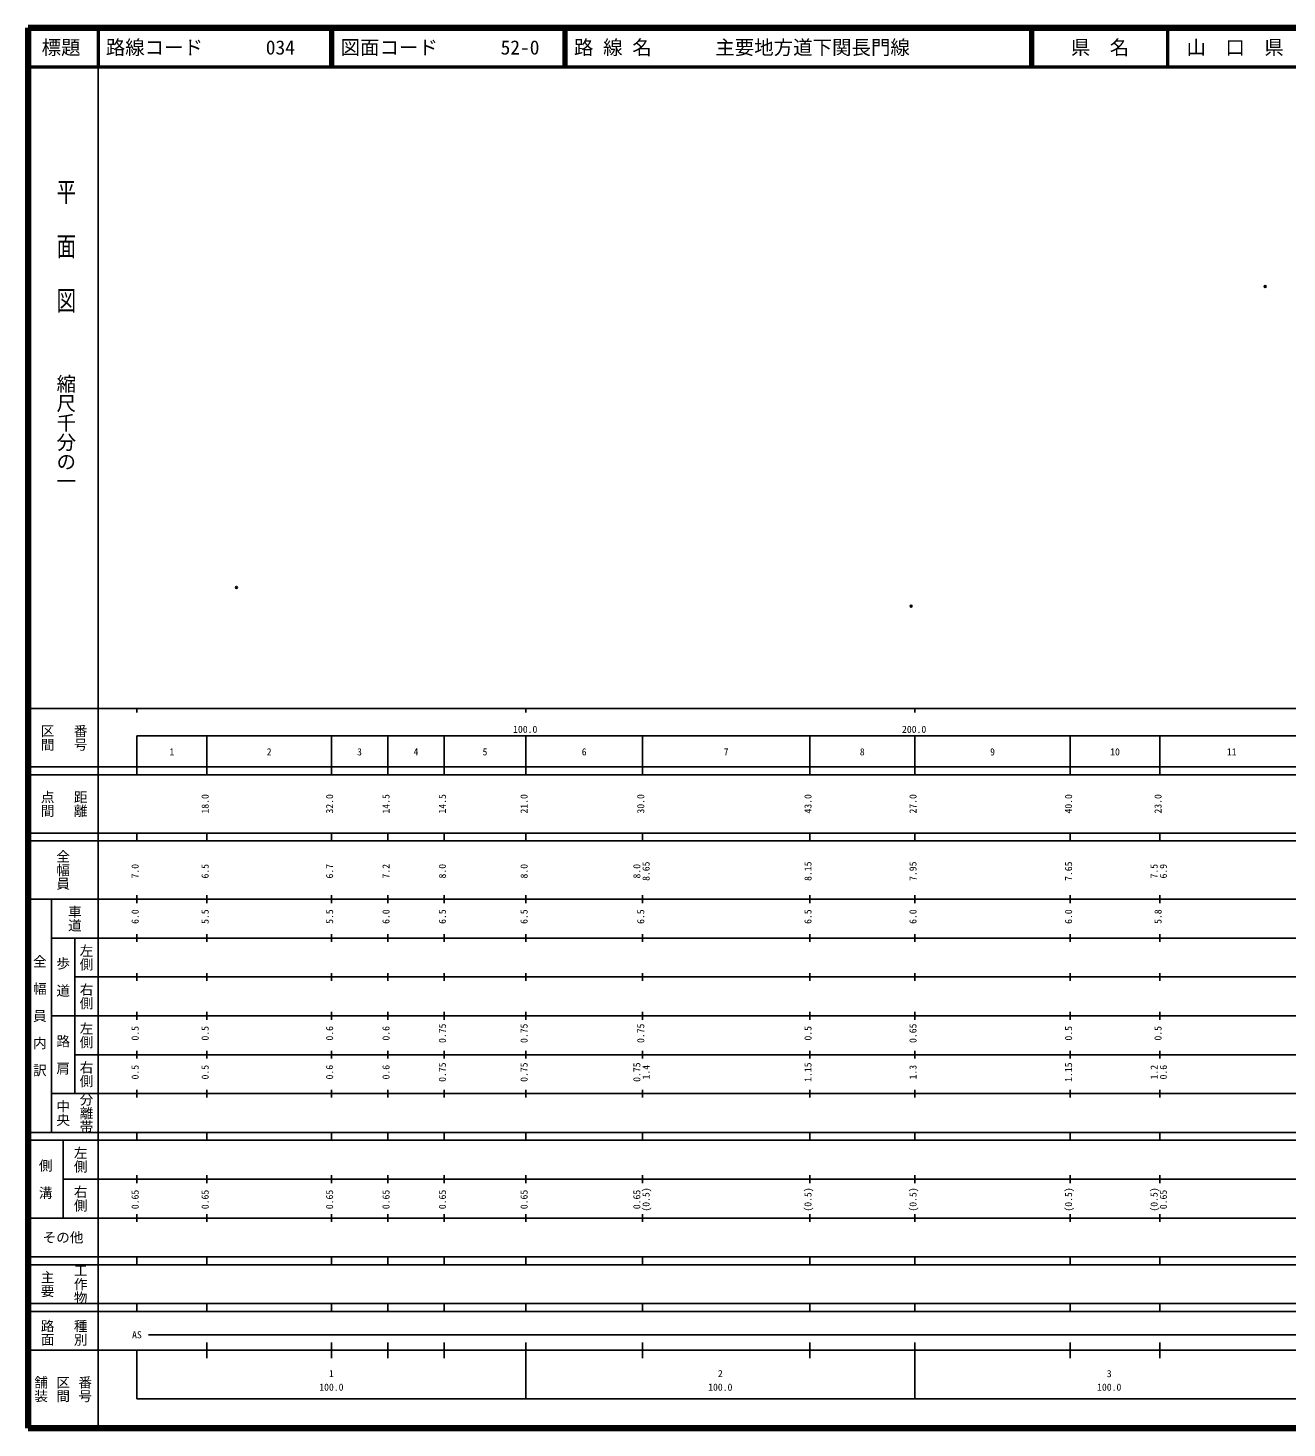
# Model space of a CAD drawing. Units: millimetres on the paper. Extents: x 40 to 680, y 20 to 380.
# Drawn here: x 40 to 363.7, y 20 to 380 of the extents above; entities that cross this region are included whole.
import ezdxf
from ezdxf.enums import TextEntityAlignment as Align

# ---------------------------------------------------------------- set-up
doc = ezdxf.new("R2010")
doc.units = ezdxf.units.MM
doc.header["$PDMODE"] = 32
doc.header["$PDSIZE"] = 0.5
doc.layers.add('M-OTRS', color=6, linetype='Continuous')
doc.layers.add('M-TTL-TXT', color=7, linetype='Continuous')
for name, color, linetype, lineweight in [('M-TTL', 2, 'Continuous', 140), ('M-TTL-BAND', 7, 'Continuous', 25), ('M-TTL-LINE', 7, 'Continuous', 50)]:
    doc.layers.add(name, color=color, linetype=linetype, lineweight=lineweight)
doc.styles.add('@ＭＳ ゴシック', font='')
doc.styles.add('ＭＳ ゴシック', font='')
doc.styles.get('@ＭＳ ゴシック').set_extended_font_data('@MS Gothic')
doc.styles.get('ＭＳ ゴシック').set_extended_font_data('MS Gothic')

msp = doc.modelspace()

# ---------------------------------------------------------------- linework, layer by layer
at = {"layer": 'M-OTRS'}
for p in [(358.117, 313.526), (93.597, 236.145), (267.062, 231.3)]:
    msp.add_point(p, dxfattribs=at)
at = {"layer": 'M-TTL'}
for p, q in [((40, 380), (40, 20)), ((680, 380), (40, 380)), ((40, 20), (680, 20))]:
    msp.add_line(p, q, dxfattribs=at)
at = {"layer": 'M-TTL-BAND'}
for p, q in [((58, 370), (58, 20)), ((40, 205), (579, 205)), ((68, 205), (68, 204)), ((168, 205), (168, 204)), ((268, 205), (268, 204)), ((68, 198), (579, 198)), ((68, 198), (68, 188)), ((86, 188), (86, 198)), ((118, 188), (118, 198)), ((132.5, 188), (132.5, 198)), ((147, 188), (147, 198)), ((168, 188), (168, 198)), ((198, 188), (198, 198)), ((241, 188), (241, 198)), ((268, 188), (268, 198)), ((308, 188), (308, 198)), ((331, 188), (331, 198)), ((40, 190), (579, 190)), ((40, 188), (579, 188)), ((40, 173), (579, 173)), ((68, 171), (68, 173)), ((86, 171), (86, 173)), ((118, 171), (118, 173)), ((132.5, 171), (132.5, 173)), ((147, 171), (147, 173)), ((168, 171), (168, 173)), ((198, 171), (198, 173)), ((241, 171), (241, 173)), ((268, 171), (268, 173)), ((308, 171), (308, 173)), ((331, 171), (331, 173)), ((40, 171), (579, 171)), ((40, 156), (579, 156)), ((46, 96), (46, 156)), ((68, 155), (68, 157)), ((86, 155), (86, 157)), ((118, 155), (118, 157)), ((132.5, 155), (132.5, 157)), ((147, 155), (147, 157)), ((168, 155), (168, 157)), ((198, 155), (198, 157)), ((241, 155), (241, 157)), ((268, 155), (268, 157)), ((308, 155), (308, 157)), ((331, 155), (331, 157)), ((46, 146), (579, 146)), ((52, 146), (52, 106)), ((68, 145), (68, 147)), ((86, 145), (86, 147)), ((118, 145), (118, 147)), ((132.5, 145), (132.5, 147)), ((147, 145), (147, 147)), ((168, 145), (168, 147)), ((198, 145), (198, 147)), ((241, 145), (241, 147)), ((268, 145), (268, 147)), ((308, 145), (308, 147)), ((331, 145), (331, 147)), ((68, 135), (68, 137)), ((86, 135), (86, 137)), ((118, 135), (118, 137)), ((132.5, 135), (132.5, 137)), ((147, 135), (147, 137)), ((168, 135), (168, 137)), ((198, 135), (198, 137)), ((241, 135), (241, 137)), ((268, 135), (268, 137)), ((308, 135), (308, 137)), ((331, 135), (331, 137)), ((52, 136), (579, 136)), ((46, 126), (579, 126)), ((68, 125), (68, 127)), ((86, 125), (86, 127)), ((118, 125), (118, 127)), ((132.5, 125), (132.5, 127)), ((147, 125), (147, 127)), ((168, 125), (168, 127)), ((198, 125), (198, 127)), ((241, 125), (241, 127)), ((268, 125), (268, 127)), ((308, 125), (308, 127)), ((331, 125), (331, 127)), ((52, 116), (579, 116)), ((68, 115), (68, 117)), ((86, 115), (86, 117)), ((118, 115), (118, 117)), ((132.5, 115), (132.5, 117)), ((147, 115), (147, 117)), ((168, 115), (168, 117)), ((198, 115), (198, 117)), ((241, 115), (241, 117)), ((268, 115), (268, 117)), ((308, 115), (308, 117)), ((331, 115), (331, 117)), ((46, 106), (579, 106)), ((68, 105), (68, 107)), ((86, 105), (86, 107)), ((118, 105), (118, 107)), ((132.5, 105), (132.5, 107)), ((147, 105), (147, 107)), ((168, 105), (168, 107)), ((198, 105), (198, 107)), ((241, 105), (241, 107)), ((268, 105), (268, 107)), ((308, 105), (308, 107)), ((331, 105), (331, 107)), ((40, 96), (579, 96)), ((40, 94), (579, 94)), ((49, 94), (49, 74)), ((68, 94), (68, 96)), ((86, 94), (86, 96)), ((118, 94), (118, 96)), ((132.5, 94), (132.5, 96)), ((147, 94), (147, 96)), ((168, 94), (168, 96)), ((198, 94), (198, 96)), ((241, 94), (241, 96)), ((268, 94), (268, 96)), ((308, 94), (308, 96)), ((331, 94), (331, 96)), ((49, 84), (579, 84)), ((68, 83), (68, 85)), ((86, 83), (86, 85)), ((118, 83), (118, 85)), ((132.5, 83), (132.5, 85)), ((147, 83), (147, 85)), ((168, 83), (168, 85)), ((198, 83), (198, 85)), ((241, 83), (241, 85)), ((268, 83), (268, 85)), ((308, 83), (308, 85)), ((331, 83), (331, 85)), ((40, 74), (579, 74)), ((68, 73), (68, 75)), ((86, 73), (86, 75)), ((118, 73), (118, 75)), ((132.5, 73), (132.5, 75)), ((147, 73), (147, 75)), ((168, 73), (168, 75)), ((198, 73), (198, 75)), ((241, 73), (241, 75)), ((268, 73), (268, 75)), ((308, 73), (308, 75)), ((331, 73), (331, 75)), ((40, 64), (579, 64)), ((40, 62), (579, 62)), ((68, 62), (68, 64)), ((86, 62), (86, 64)), ((118, 62), (118, 64)), ((132.5, 62), (132.5, 64)), ((147, 62), (147, 64)), ((168, 62), (168, 64)), ((198, 62), (198, 64)), ((241, 62), (241, 64)), ((268, 62), (268, 64)), ((308, 62), (308, 64)), ((331, 62), (331, 64)), ((40, 52), (579, 52)), ((68, 50), (68, 52)), ((86, 50), (86, 52)), ((118, 50), (118, 52)), ((132.5, 50), (132.5, 52)), ((147, 50), (147, 52)), ((168, 50), (168, 52)), ((198, 50), (198, 52)), ((241, 50), (241, 52)), ((268, 50), (268, 52)), ((308, 50), (308, 52)), ((331, 50), (331, 52)), ((40, 50), (579, 50)), ((71, 44), (565, 44)), ((40, 40), (579, 40)), ((68, 40), (68, 27.5)), ((86, 38), (86, 42)), ((118, 38), (118, 42)), ((132.5, 38), (132.5, 42)), ((147, 38), (147, 42)), ((168, 27.5), (168, 42)), ((198, 38), (198, 42)), ((241, 38), (241, 42)), ((268, 27.5), (268, 42)), ((308, 38), (308, 42)), ((331, 38), (331, 42)), ((68, 27.5), (579, 27.5))]:
    msp.add_line(p, q, dxfattribs=at)
at = {"layer": 'M-TTL-LINE'}
for p, q in [((58, 380), (58, 370)), ((117.75, 380), (117.75, 370)), ((118.25, 380), (118.25, 370)), ((177.75, 380), (177.75, 370)), ((178.25, 380), (178.25, 370)), ((297.75, 380), (297.75, 370)), ((298.25, 380), (298.25, 370)), ((333, 380), (333, 370)), ((40, 370), (680, 370))]:
    msp.add_line(p, q, dxfattribs=at)

# ---------------------------------------------------------------- texts
at = {"layer": 'M-TTL-BAND', "style": '@ＭＳ ゴシック', "width": 1.4}
msp.add_text('平  面  図', height=3.666, rotation=270, dxfattribs=at).set_placement((49.777, 306.475), align=Align.MIDDLE_RIGHT)
at = {"layer": 'M-TTL-BAND', "style": '@ＭＳ ゴシック'}
msp.add_text('縮尺千分の一', height=3.666, rotation=270, dxfattribs=at).set_placement((49.777, 261.03), align=Align.MIDDLE_RIGHT)
for s, p in [('区間', (45, 197.5)), ('番号', (53.5, 197.5)), ('点間', (45, 180.5)), ('距離', (53.5, 180.5)), ('全幅員', (49, 163.5)), ('車道', (52, 151)), ('左側', (55, 141)), ('全\u3000幅\u3000員\u3000内\u3000訳', (43, 126)), ('歩\u3000道', (49, 136)), ('右側', (55, 131)), ('左側', (55, 121)), ('路\u3000肩', (49, 116)), ('右側', (55, 111)), ('分離帯', (55, 101)), ('中央', (49, 101)), ('左側', (53.5, 89)), ('側\u3000溝', (44.5, 84)), ('右側', (53.5, 79)), ('工作物', (53.5, 57)), ('主要', (45, 57)), ('路面', (45, 44.5)), ('種別', (53.5, 44.5)), ('舗装', (43.333, 30)), ('区間', (49, 30)), ('番号', (54.667, 30))]:
    msp.add_text(s, height=2.566, rotation=270, dxfattribs=at).set_placement(p, align=Align.MIDDLE_CENTER)
at = {"layer": 'M-TTL-BAND', "style": 'ＭＳ ゴシック'}
for s, p in [('100.0', (167.844, 198.195)), ('200.0', (267.844, 198.195)), ('1', (77, 192.405)), ('2', (102, 192.405)), ('3', (125.25, 192.405)), ('4', (139.75, 192.405)), ('5', (157.5, 192.405)), ('6', (183, 192.405)), ('7', (219.5, 192.405)), ('8', (254.5, 192.405)), ('9', (288, 192.405)), ('10', (319.5, 192.405)), ('11', (349.5, 192.405)), ('AS', (68, 42.5)), ('1', (118, 32.523)), ('2', (218, 32.523)), ('3', (318, 32.523)), ('100.0', (118, 29.033)), ('100.0', (218, 29.033)), ('100.0', (318, 29.033))]:
    msp.add_text(s, height=1.833, dxfattribs=at).set_placement(p, align=Align.BOTTOM_CENTER)
for s, p in [('18.0', (87, 180.5)), ('32.0', (119, 180.5)), ('14.5', (133.5, 180.5)), ('14.5', (148, 180.5)), ('21.0', (169, 180.5)), ('30.0', (199, 180.5)), ('43.0', (242, 180.5)), ('27.0', (269, 180.5)), ('40.0', (309, 180.5)), ('23.0', (332, 180.5)), ('7.0', (69, 163.174)), ('6.5', (87, 163.174)), ('6.7', (119, 163.174)), ('7.2', (133.5, 163.174)), ('8.0', (148, 163.174)), ('8.0', (169, 163.174)), ('8.0', (198, 163.174)), ('8.65', (200.37, 163.174)), ('8.15', (242, 163.174)), ('7.95', (269, 163.174)), ('7.65', (309, 163.174)), ('7.5', (331, 163.174)), ('6.9', (333.37, 163.174)), ('6.0', (69, 151.5)), ('5.5', (87, 151.5)), ('5.5', (119, 151.5)), ('6.0', (133.5, 151.5)), ('6.5', (148, 151.5)), ('6.5', (169, 151.5)), ('6.5', (199, 151.5)), ('6.5', (242, 151.5)), ('6.0', (269, 151.5)), ('6.0', (309, 151.5)), ('5.8', (332, 151.5)), ('0.5', (69, 121.5)), ('0.5', (87, 121.5)), ('0.6', (119, 121.5)), ('0.6', (133.5, 121.5)), ('0.75', (148, 121.5)), ('0.75', (169, 121.5)), ('0.75', (199, 121.5)), ('0.5', (242, 121.5)), ('0.65', (269, 121.5)), ('0.5', (309, 121.5)), ('0.5', (332, 121.5)), ('0.5', (69, 111.5)), ('0.5', (87, 111.5)), ('0.6', (119, 111.5)), ('0.6', (133.5, 111.5)), ('0.75', (148, 111.5)), ('0.75', (169, 111.5)), ('0.75', (198, 111.5)), ('1.4', (200.37, 111.5)), ('1.15', (242, 111.5)), ('1.3', (269, 111.5)), ('1.15', (309, 111.5)), ('1.2', (331, 111.5)), ('0.6', (333.37, 111.5)), ('0.65', (69, 78.764)), ('0.65', (87, 78.764)), ('0.65', (119, 78.764)), ('0.65', (133.5, 78.764)), ('0.65', (148, 78.764)), ('0.65', (169, 78.764)), ('0.65', (198, 78.764)), ('(0.5)', (200.37, 78.764)), ('(0.5)', (242, 78.764)), ('(0.5)', (269, 78.764)), ('(0.5)', (309, 78.764)), ('(0.5)', (331, 78.764)), ('0.65', (333.37, 78.764))]:
    msp.add_text(s, height=1.833, rotation=90, dxfattribs=at).set_placement(p, align=Align.BOTTOM_CENTER)
msp.add_text('その他', height=2.566, dxfattribs=at).set_placement((49, 69), align=Align.MIDDLE_CENTER)
at = {"layer": 'M-TTL-TXT', "style": 'ＭＳ ゴシック'}
for s, p in [('標題', (48.5, 375)), ('県\u3000名', (315.625, 375)), ('山\u3000口\u3000県', (350.375, 375))]:
    msp.add_text(s, height=3.666, dxfattribs=at).set_placement(p, align=Align.MIDDLE_CENTER)
for s, p in [('路線コード', (60, 375)), ('034', (101.142, 375)), ('図面コード', (120.38, 375)), ('52-0', (161.521, 375)), ('路 線 名', (180.38, 375)), ('主要地方道下関長門線', (216.734, 375))]:
    msp.add_text(s, height=3.666, dxfattribs=at).set_placement(p, align=Align.MIDDLE_LEFT)

doc.saveas('drawing.dxf')
